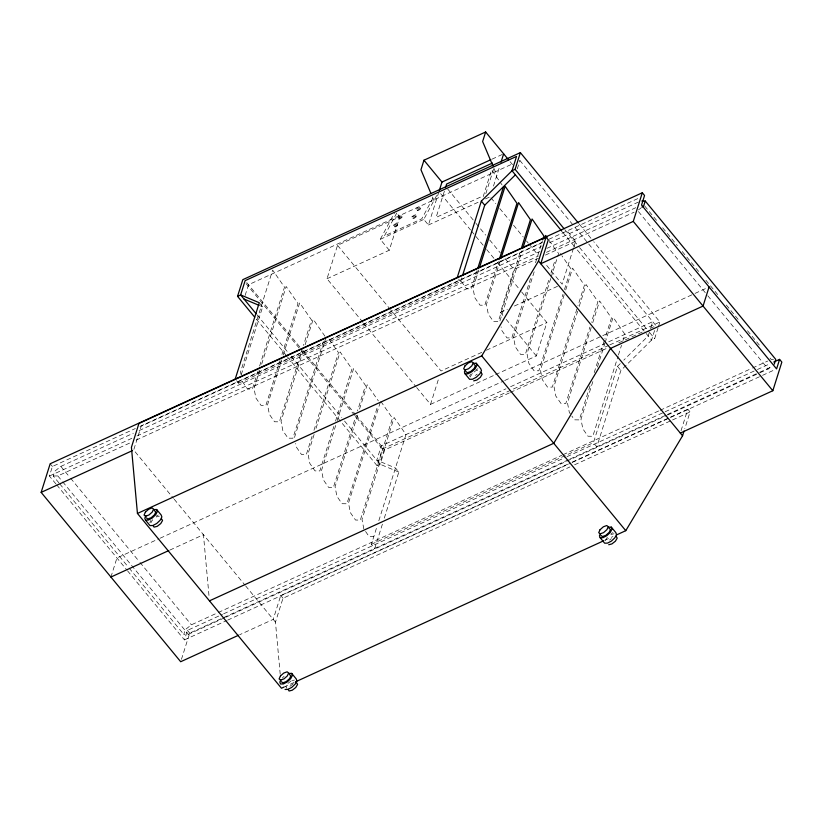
<?xml version="1.0" encoding="UTF-8"?>
<svg xmlns="http://www.w3.org/2000/svg" width="823" height="823" viewBox="0 0 823 823"><rect width="100%" height="100%" fill="white"/><g stroke="black" fill="none" stroke-linecap="round" stroke-linejoin="round"><path stroke-width="0.62" stroke-dasharray="4.12 3.09" d="M396.665 222.848L396.624 223.815L394.546 225.348L393.301 225.327L394.371 226.85L395.606 226.86L397.684 225.327L396.665 222.848L393.301 225.327M397.674 217.375L398.918 217.385L400.986 215.863L401.027 214.896L402.046 217.375L399.978 218.908L398.733 218.897L397.674 217.375L398.98 215.842M415.162 214.381L415.131 215.338L413.053 216.871L411.809 216.861L412.868 218.383L414.113 218.393L416.191 216.861L415.162 214.381L411.809 216.861M416.171 208.908L417.415 208.919L419.493 207.386L419.535 206.429L420.553 208.908L418.475 210.441L417.24 210.431L416.171 208.908L417.477 207.365M55.923 483.924L49.421 476.033L52.425 466.487L135.353 428.536M58.958 482.926L53.248 475.992L54.75 471.229L60.84 466.394L133.316 433.227M110.92 577.046L116.938 557.963L158.983 538.726M245.131 295.457L248.525 284.727L511.762 164.25M236.571 380.71L238.598 383.168L239.74 379.537M241.273 374.691L262.66 306.835L259.965 303.553M258.103 370.864L252.363 389.063L247.528 389.001L242.363 381.563L241.911 379.177M259.636 366.009L284.501 287.155L272.66 270.088L240.522 372.006L240.985 374.393M259.77 370.196L254.029 388.394L255.871 397.951L261.025 405.389L265.87 405.451L280.026 360.567M261.683 364.126L286.157 286.476L297.998 303.543L281.548 355.711M224.617 617.764L188.374 634.348L183.786 634.41L185.288 629.636L191.389 624.811L217.097 613.042M127.514 570.802L184.455 639.903L187.469 630.356L222.508 614.328M181.441 659.336L189.722 633.093L568.765 459.625M281.682 359.888L267.537 404.772L269.378 414.339L274.532 421.777L279.367 421.839L301.938 350.259M283.215 355.032L299.665 302.864L311.506 319.931L303.471 345.403M303.224 350.793L281.034 421.16L282.875 430.727L288.04 438.165L292.875 438.227L323.861 339.95M305.138 344.734L313.172 319.252L325.013 336.319M362.871 322.266L326.998 278.74L337.533 245.336L399.803 216.84L396.809 213.198M294.49 437.486L326.237 336.792M312.071 436.355L306.331 454.553L301.485 454.491L296.331 447.054L295.642 443.463M313.974 430.285L338.459 352.635L327.317 336.576M314.119 434.462L307.997 453.874L309.839 463.442L314.993 470.879L319.828 470.941L333.984 426.047M316.022 428.402L340.125 351.966L351.966 369.023L335.517 421.201M326.998 278.74L389.279 250.233L399.803 216.84M567.685 464.203L280.736 595.523L273.215 619.38L239.678 634.728M335.702 425.44L321.546 470.324L323.388 479.891L328.552 487.329L333.387 487.391L355.958 415.81M337.235 420.584L353.684 368.416L365.525 385.473L357.491 410.955M280.211 674.253L275.458 622.106L282.989 598.249L569.928 466.929M357.624 415.131L335.054 486.712L336.895 496.279L342.049 503.717L346.894 503.779L377.88 405.502M359.538 409.062L367.181 384.804L378.333 400.863M436.653 195.504L423.804 219.391L428.433 225.008L438.957 191.615L470.519 229.915M444.379 191.173L436.097 217.416L483.152 195.884M380.257 402.344L348.51 503.038L350.351 512.606L355.505 520.033L360.34 520.105L392.478 418.187L380.638 401.13M287.33 356.76L377.088 465.695L382.356 448.988L608.598 345.444M509.314 392.931L384.68 449.965L380.175 464.275L377.088 465.695M382.397 524.179L374.763 548.406L371.379 544.312L377.109 526.134M378.827 520.712L405.986 434.575L394.145 417.518L362.007 519.426L363.848 528.994L369.013 536.421L373.848 536.493M483.204 196.574L491.619 169.877L502.071 184.938M485.817 193.642L493.718 168.592M384.31 518.12L398.826 472.073L395.452 467.978L376.8 460.18L381.306 445.871L505.939 388.826M238.598 383.168L460.643 281.548L461.785 277.917M493.491 186.049L499.51 166.966M416.675 387.561L430.532 404.371L438.803 378.138M477.073 270.654L471.332 288.852L466.487 288.791L461.333 281.363L460.87 278.966M478.729 269.985L472.999 288.184L474.84 297.741L479.994 305.179L484.829 305.24L498.604 261.57M517.286 168.869L519.91 160.526M500.219 260.829L486.444 304.51L488.286 314.067L493.45 321.505L498.285 321.567L520.475 251.2M502.894 315.384L500.446 312.411L513.984 269.471L538.427 258.288M499.952 320.888L522.142 250.521M530.537 278.503L511.793 337.955L506.947 337.893L501.793 330.455L501.104 326.875M535.506 262.732L542.398 240.892M534.168 271.827L513.511 337.337L515.352 346.905L520.506 354.343L525.341 354.404L549.445 277.968M550.978 273.123L555.186 259.77M550.731 278.513L527.008 353.725L528.85 363.293L534.014 370.731L538.849 370.792L562.953 294.356M551.112 277.3L557.233 257.887M557.613 256.673L559.146 251.817L561.235 254.832M495.641 374.578L536.329 355.958L546.863 322.554L521.587 291.877M573.415 248.402L562.13 284.182L545.135 263.555M573.785 247.209L575.668 241.242L565.957 229.463M564.475 289.501L570.987 268.884L561.934 255.83M564.177 294.829L540.464 370.052L542.306 379.619L547.46 387.057L552.305 387.119L577.551 307.041M565.71 289.984L572.592 268.144L584.433 285.2L577.931 305.827M577.684 311.217L553.972 386.44L555.813 396.007L560.967 403.445L565.802 403.507L589.906 327.07M579.217 306.372L586.099 284.532L597.94 301.588L591.439 322.215M591.192 327.605L567.469 402.828L569.31 412.395L571.244 415.183M592.714 322.76L599.607 300.92L611.448 317.976L604.936 338.603M590.019 385.925L579.31 419.895L574.475 419.833L571.892 416.109M594.227 372.572L604.555 339.817M592.838 381.605L580.976 419.216L582.818 428.783L587.972 436.211L592.817 436.283L618.063 356.205M597.426 367.048L604.689 343.993M605.07 342.779L613.104 317.308L624.945 334.364L623.032 340.434M618.443 354.991L621.509 345.29M371.379 544.312L593.434 442.692L617.497 366.358L620.213 363.673M658.04 327.924L654.655 338.665L651.569 340.074L620.881 370.453L596.809 446.786L593.434 442.692M649.316 332.399L648.195 335.979L623.824 360.104M650.828 327.626L652.701 321.67L606.109 342.985M654.573 330.537L651.569 340.074L576.491 248.968M658.41 326.731L659.912 321.968L593.815 241.756M681.053 430.686L687.822 409.216L690.075 411.953L684.808 428.649M149.837 522.533L150.959 520.373M469.46 376.265L470.581 374.105M389.279 250.233L380.277 239.318L394.701 212.499M396.737 213.034L384.423 235.923L421.777 218.825L433.515 197.026M150.856 522.78L152.667 519.704M472.289 373.436L470.468 376.512L471.425 378.127M605.512 540.382L607.323 537.306M398.733 218.897L402.087 216.418M394.371 226.85L397.725 224.37M417.24 210.431L420.594 207.952M412.868 218.383L416.232 215.904M282.361 677.967L284.079 676.331M638.504 209.906L641.117 207.838M759.989 372.747L768.168 369.002L771.655 366.245M474.048 372.058L475.807 370.689L478.965 369.897L479.912 371.512M475.416 375.473L477.175 374.105M291.229 680.837L287.711 683.574L285.9 686.66L286.846 688.275M289.963 686.31L293.482 683.563M609.576 540.032L611.335 538.664M156.349 516.072L158.294 515.044M475.972 369.805L477.916 368.766M611.005 533.674L612.95 532.646M492.01 159.168L502.483 154.374M380.277 239.318L423.804 219.391M428.433 225.008L479.634 201.573M485.457 198.909L490.107 196.779M140.023 426.396L541.781 242.538M548.787 239.328L638.72 198.168M542.45 242.548L141.196 426.18L133.676 450.037L173.427 498.285M139.169 430.552L541.277 246.519M549.466 242.775L638.309 202.119M49.421 476.033L132.338 438.083M137.009 435.943L539.939 251.54M546.945 248.33L635.716 207.715M53.248 475.992L57.836 475.941L130.312 442.774M136.155 440.099L538.273 256.066M546.451 252.322L634.132 212.2M545.412 255.089L575.668 241.242M500.446 312.411L507.431 309.211M514.416 306.022L559.805 285.252M481.753 352.357L441.056 370.978L390.514 309.643M486.403 350.228L546.863 322.554M430.532 404.371L494.479 375.113M160.156 538.191L503.522 381.049M504.684 380.514L601.623 336.154M602.786 335.619L693.892 293.924M695.054 293.389L709.066 286.98M510.599 386.697L604.946 343.52M609.771 344.919L659.912 321.968M510.486 392.396L608.32 347.615M618.803 342.821L643.267 331.628M650.252 328.428L656.075 325.764L573.662 225.749M169.898 550.062L203.446 534.713L209.227 598.3M218.27 612.507L561.944 455.222M563.107 454.687L658.966 410.821M660.128 410.286L751.306 368.56M752.479 368.025L767.674 361.071M223.671 613.793L565.874 457.187M567.037 456.652L663.976 412.292M665.149 411.757L756.244 370.062M757.407 369.527L769.083 364.178M569.928 459.09L666.229 415.018M667.391 414.483L758.487 372.788M759.66 372.263L772.509 366.379M225.78 617.229L666.476 415.543M667.638 415.008L758.816 373.282M572.345 462.063L687.822 409.216M184.455 639.903L226.5 620.665M227.673 620.13L571.039 462.989M572.201 462.454L761.409 375.864M762.571 375.329L774.258 369.98M574.598 464.8L671.414 420.491M672.576 419.956L690.075 411.953M283.812 687.184L294.315 682.37M604.761 540.3L612.929 536.565M156.185 516.967L159.353 516.165M610.841 534.569L613.999 533.767M292.278 680.57L294.387 680.045M773.476 359.435L771.182 359.466L769.546 357.48M260.335 305.858L262.66 306.835M398.826 472.073L380.175 464.275L342.635 418.722M644.718 206.007L656.96 220.852M662.669 227.786L677.36 245.604M682.246 251.55L699.385 272.341M705.908 280.262L718.963 296.095M726.308 305.014L739.363 320.847M747.521 330.753L759.763 345.598M638.453 211.583L706.978 294.747M707.801 295.745L768.168 369.002M579.125 223.928L593.002 240.758M519.807 160.382L572.849 224.751M510.126 161.699L512.554 164.641M564.887 229.73L578.764 246.571M579.577 247.558L648.935 331.731M649.759 332.718L654.655 338.665M562.623 232.137L575.678 247.98M490.92 197.767L495.775 203.662M499.818 208.569L509.53 220.348M513.573 225.265L523.284 237.045M526.525 240.974L528.14 242.939M528.952 243.917L537.851 254.719M617.497 366.358L620.881 370.453M447.63 188.94L475.149 222.333M475.951 223.311L485.663 235.1M489.716 240.007L500.23 252.774M505.085 258.669L513.984 269.471M471.332 230.893L483.471 245.624M486.702 249.554L493.985 258.391M497.226 262.321L520.764 290.889M506.155 319.334L536.329 355.958M458.617 279.09L460.643 281.548M337.533 245.336L389.701 308.656M363.684 323.254L415.852 386.573M246.777 282.608L302.267 349.95M303.08 350.937L355.31 414.319M356.122 415.306L384.68 449.965M246.077 283.616L300.755 349.96M301.568 350.958L382.356 448.988M256.951 314.746L287.957 352.378M291.229 356.338L341.823 417.734M256.313 319.129L286.507 355.773M280.736 595.523L282.989 598.249M174.239 499.263L244.822 584.916M245.624 585.904L275.458 622.106M60.84 466.394L69.821 477.289M70.634 478.276L139.169 561.44M139.982 562.428L191.389 624.811M50.172 463.761L52.425 466.487M187.469 630.356L189.722 633.093M57.836 475.941L61.92 480.889M62.733 481.877L188.374 634.348M59.77 483.914L128.306 567.088M129.118 568.076L183.786 634.41M56.736 484.912L126.701 569.814M549.126 240.45L557.48 252.496M493.934 168.324L496.876 175.309M432.435 196.995L433.937 200.555"/><path stroke-width="1.23" d="M238.516 635.253L180.69 661.723L41.15 492.38L50.172 463.761L642.31 192.767L644.563 195.493L641.549 205.04L776.593 368.91L779.597 359.373L781.85 362.099L772.828 390.73L680.302 433.073M254.688 317.153L237.549 296.352L242.816 279.655L520.373 152.625L578.312 222.94M235.213 379.074L259.286 302.73L240.635 294.943L237.549 296.352M508.501 159.734L485.642 131.989L423.958 160.218L420.954 169.764L430.943 193.446M439.338 190.422L441.972 182.068L490.847 159.703M445.5 187.593L446.632 184.023L492.535 163.016M485.642 131.989L482.638 141.535L492.946 165.999M457.269 277.454L481.332 201.11L512.029 170.742L515.105 169.332L520.373 152.625M462.557 275.489L484.716 205.215L515.404 174.836M501.012 162.193L503.645 153.839M477.834 268.226L503.46 186.944M479.5 267.557L505.127 186.265L516.967 203.332L499.366 259.142M500.981 258.401L518.583 202.592L530.424 219.659L521.617 247.558M522.903 248.093L532.08 218.98L543.921 236.047L542.779 239.678M544.877 237.857L545.639 235.429L547.028 237.436M283.812 687.184L281.476 688.244L137.441 513.449L481.722 355.886L538.509 261.004L546.03 237.147L548.283 239.884L540.762 263.73L633.278 221.397L642.31 192.767M641.786 201.038L645.232 200.997L643.73 205.76L641.981 207.149M709.066 286.98L703.058 306.063L610.532 348.407L553.745 443.288L209.453 600.852M616.427 534.96L625.768 530.681L682.555 435.799L684.057 431.036M774.268 364.178L775.77 359.404L645.232 200.997M145.897 515.99L144.776 518.151L145.506 520.126L150.002 525.588L152.862 525.527L156.751 523.469L160.197 520.187L161.874 516.947L161.154 514.982L156.648 509.519L153.798 509.581M280.941 679.87L279.82 682.03L280.54 683.995L283.4 683.944L287.289 681.876L290.735 678.605L292.412 675.364L291.692 673.399L288.832 673.451M465.52 369.722L464.398 371.883L465.118 373.848L469.624 379.31L472.474 379.259L476.363 377.191L479.809 373.92L481.486 370.679L480.766 368.714L476.26 363.252L473.41 363.303M600.553 533.602L599.432 535.752L600.162 537.728L604.658 543.19L607.518 543.129L611.407 541.071L614.853 537.789L616.53 534.559L615.81 532.584L611.304 527.121L608.454 527.183M546.03 237.147L138.943 423.454L131.423 447.311L137.441 513.449M41.15 492.38L132.513 450.572M110.92 577.046L168.746 550.587M773.764 362.048L779.597 359.373M295.488 681.835L603.588 540.834M473.678 380.864L476.836 380.061L480.354 377.325L482.165 374.249L481.218 372.624M608.711 544.733L611.87 543.941L615.388 541.205L617.209 538.119L616.252 536.503M465.118 373.848L467.978 373.796L471.867 371.729L475.313 368.457L476.99 365.217L476.26 363.252M145.506 520.126L148.356 520.064L152.245 518.006L155.691 514.725L157.378 511.484L156.648 509.519M600.162 537.728L603.012 537.666L606.901 535.608L610.347 532.327L612.024 529.096L611.304 527.121M285.046 689.458L287.896 689.407L291.795 687.339L295.231 684.067L296.918 680.827L296.187 678.862L291.692 673.399M244.009 299.037L259.163 305.374M473.966 364.394L475.447 365.566L474.151 368.478L470.828 371.44L467.423 372.706L465.931 371.543M608.999 528.263L610.491 529.436L609.195 532.358L605.872 535.31L602.467 536.586L600.975 535.413M154.343 510.661L155.835 511.834L154.539 514.756L151.216 517.708L147.811 518.984L146.319 517.811M289.387 674.541L290.879 675.704L289.583 678.625L286.25 681.588L282.845 682.853L281.353 681.681M633.278 221.397L772.828 390.73M515.105 169.332L564.074 228.743M561.8 231.15L512.029 170.742L516.535 156.421L245.141 280.633L240.635 294.943L256.138 313.758M538.509 261.004L682.555 435.799M481.332 201.11L484.716 205.215M423.958 160.218L441.972 182.068M481.722 355.886L625.768 530.681M296.64 682.771L297.587 684.386L295.776 687.472L292.258 690.209L289.099 691.011L288.143 689.386M161.596 518.902L162.553 520.517L160.732 523.593L157.224 526.339L154.055 527.131L153.109 525.516M145.362 512.163L144.066 515.085L145.558 516.247L148.963 514.982L152.286 512.019L153.582 509.098L152.09 507.935L148.685 509.2L145.362 512.163M280.406 676.033L279.11 678.954L280.592 680.127L284.007 678.852L287.33 675.899L288.626 672.977L287.134 671.805L283.729 673.07L280.406 676.033M464.985 365.885L463.678 368.807L465.17 369.98L468.575 368.714L471.908 365.751L473.204 362.83L471.713 361.667L468.308 362.933L464.985 365.885M600.018 529.765L598.722 532.687L600.214 533.849L603.619 532.584L606.942 529.621L608.238 526.71L606.746 525.537L603.341 526.802L600.018 529.765"/></g></svg>
